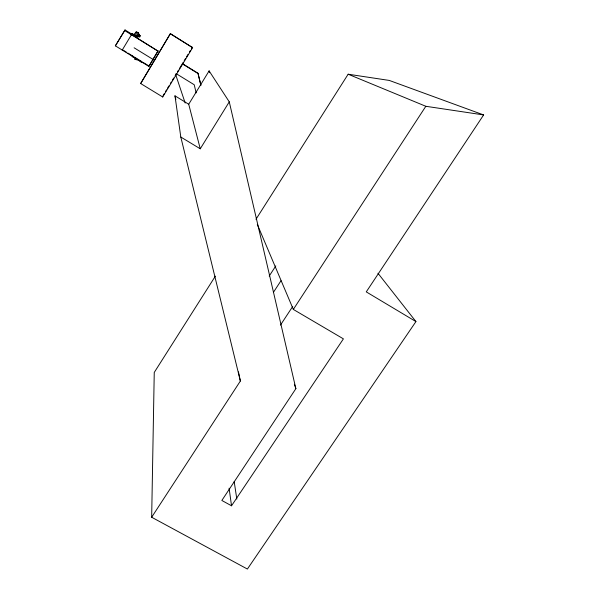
<?xml version="1.0" encoding="UTF-8"?>
<svg xmlns="http://www.w3.org/2000/svg" width="599" height="599" viewBox="0 0 599 599"><rect width="100%" height="100%" fill="white"/><g stroke="black" fill="none" stroke-linecap="round" stroke-linejoin="round"><path stroke-width="0.9" d="M132.611 35.244L133.936 34.495L137.777 36.269L136.347 37.19L135.254 36.629L135.98 35.341L136.025 32.061L136.819 32.047L138.609 32.99L139.253 35.491M377.962 273.241L415.938 321.588L247.394 569.05L151.667 517.244L154.25 372.436L215.363 276.146M122.473 49.739L122.241 50.061L131.81 34.128L125.034 29.95L115.367 45.846L148.852 66.384L158.016 51.117L131.555 34.457M135.089 57.759L134.985 59.398L138.369 60.17L141.244 62.184L142.105 62.094M131.069 34.757L132.708 34.667L132.693 33.566L130.238 33.739M148.852 66.384L158.039 50.788M135.951 35.566L138.579 36.022L139.867 36.839L138.998 36.239L139.268 35.079L138.848 34.854L138.579 36.022L136.939 36.876L139.867 36.839L140.136 35.678L139.268 35.079M140.66 83.531L170.393 33.604L192.616 47.643L162.718 96.986L140.66 83.531L170.393 33.604M125.034 29.95L115.367 45.846M135.763 58.11L134.985 59.398L136.557 59.024M163.183 95.398L164.141 93.818M165.579 91.452L166.529 89.872M167.488 88.293L168.925 85.927M170.356 83.561L171.314 81.981M172.272 80.401L173.71 78.027M175.14 75.661L176.099 74.081M177.536 71.715L178.495 70.135M179.445 68.556L183.272 62.244M184.23 60.664L185.668 58.29M186.626 56.71L188.056 54.344M189.494 51.978L190.452 50.398M191.403 48.819L192.361 47.239M229.267 101.852L200.253 148.799L188.722 104.241L209.111 70.892L229.267 101.852L295.876 388.661L221.847 500.464L231.528 505.788L343.407 338.862L293.323 309.421L257.3 224.37M255.975 219.286L348.154 74.216L389.283 80.431L483.633 114.933L366.266 291.885L415.938 321.588M269.198 276.079L275.802 265.911M273.369 292.409L280.998 280.706M151.667 517.244L240.364 381.031L238.469 371.889M293.323 309.421L425.829 106.285L483.633 114.933M280.452 325.115L292.739 306.411M130.215 33.829L132.671 33.694M138.609 32.99L136.025 32.061L133.936 34.495L135.254 36.629M135.98 35.341L137.68 35.401L138.998 36.239M138.571 35.169L140.136 35.678L138.841 34.989M348.154 74.216L425.829 106.285M135.629 58.238L132.409 56.793L131.915 55.857M188.722 104.241L174.975 95.84L180.808 137.036L200.253 148.799M123.252 50.211L126.367 52.12M127.916 53.079L134.146 56.898M135.703 57.848L141.926 61.667M143.483 62.625L148.926 65.965M134.131 47.8L154.684 60.439M176.031 73.565L194.218 84.744L196.165 92.92M182.493 63.681L197.984 73.243L200.95 85.358M182.598 64.003L198.164 73.61M124.495 30.444L158.016 51.117M170.475 33.903L192.616 47.643M134.378 35.139L135.232 36.659M294.364 384.266L295.876 388.661M175.874 75.219L185.188 103.065M136.819 32.047L137.68 35.401M174.975 95.84L175.859 99.471M180.808 137.036L240.364 381.031M197.984 73.243L200.762 84.931M209.111 70.892L209.538 72.711M234.179 481.574L236.822 499.072M229.095 488.215L231.528 505.788M132.693 33.566L132.828 35.334M162.703 96.192L162.718 96.986"/></g></svg>
